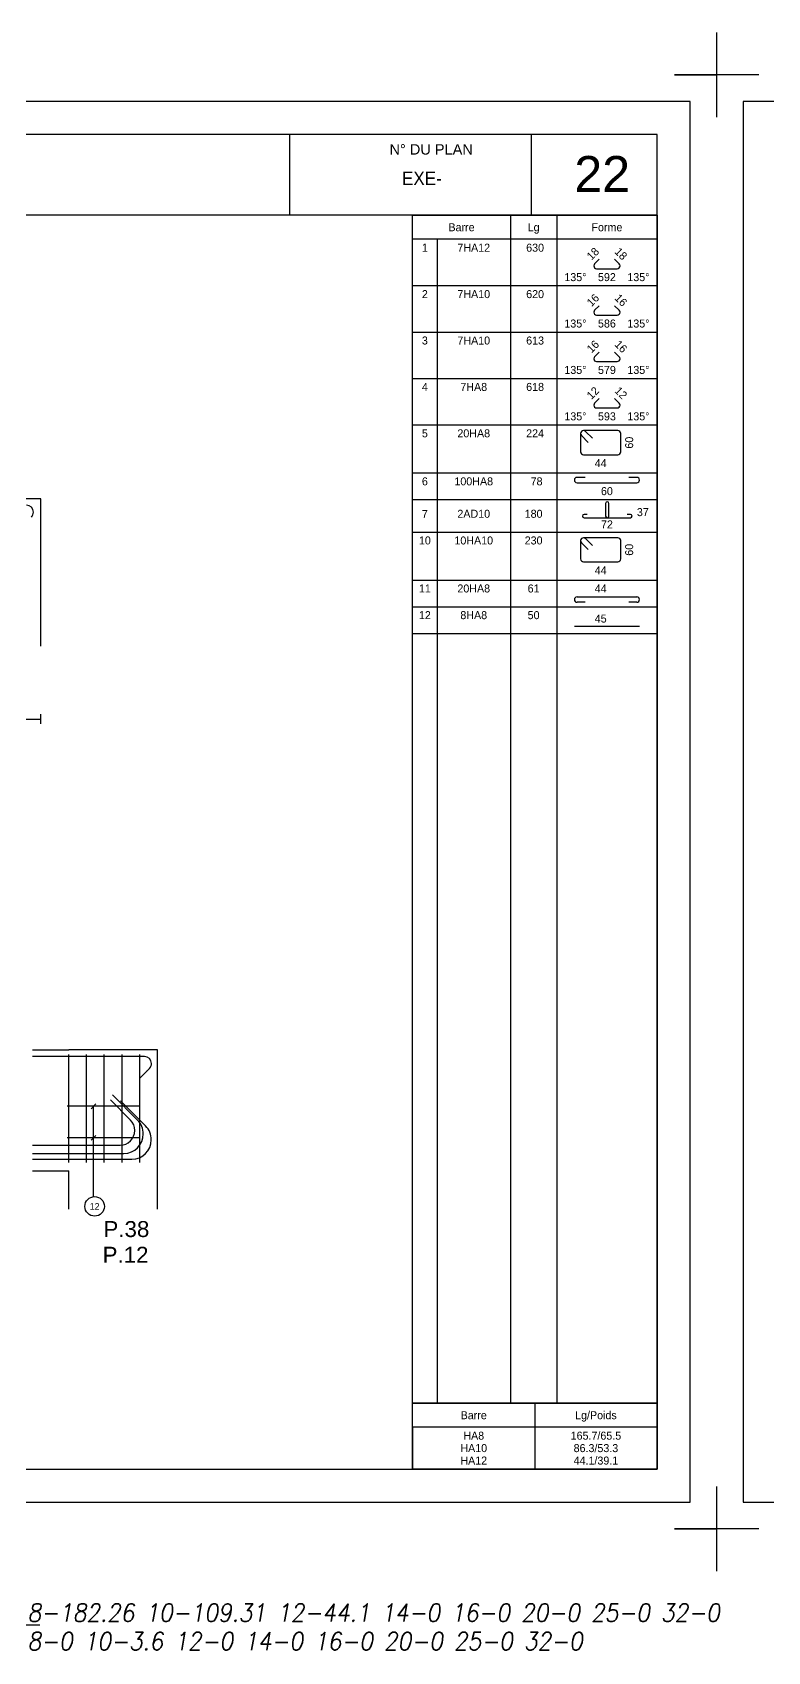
# Model space of a CAD drawing. Extents: x -12912 to 27386, y 1818 to 8189.
# Drawn here: x 13194 to 13608, y 3099 to 4009 of the extents above; entities that cross this region are included whole.
import ezdxf
from ezdxf.enums import TextEntityAlignment as Align

# ---------------------------------------------------------------- set-up
doc = ezdxf.new("R2010")
doc.units = 0
doc.header["$MEASUREMENT"] = 0
doc.layers.get('0').update_dxf_attribs({"linetype": 'CONTINUOUS'})
for name, color, linetype in [('1', 7, 'CONTINUOUS'), ('173', 7, 'CONTINUOUS'), ('5', 7, 'CONTINUOUS'), ('6', 7, 'CONTINUOUS'), ('7', 7, 'CONTINUOUS'), ('GO-CARTOUCHE', 7, 'CONTINUOUS'), ('GO-TEXTE', 9, 'CONTINUOUS'), ('STR_TXT', 102, 'CONTINUOUS')]:
    doc.layers.add(name, color=color, linetype=linetype)
doc.styles.add('ARIAL', font='ARIAL.TTF')
doc.styles.add('Tableau', font='romans.shx', dxfattribs={"width": 0.9, "oblique": 10})
doc.styles.add('TEXTEBA', font='ARIAL.TTF')

# ---------------------------------------------------------------- blocks, each defined once
blk = doc.blocks.new('Smallsp')
at = {"layer": 'STR_TXT', "linetype": 'Continuous'}
for points in [[(0, 15), (0, -15)], [(-30, 0), (40, 0)]]:
    blk.add_lwpolyline(points, dxfattribs=at)
at = {"layer": 'STR_TXT', "linetype": 'Continuous', "style": 'Tableau', "oblique": 10, "width": 0.9}
for s, p in [('HA', (-23.6, 1.89)), ('AD', (-22.2, -13.94))]:
    blk.add_text(s, height=10, dxfattribs=at).set_placement(p)
for tag, p in [('SPAD', (1.4, 1.89)), ('SPHA', (1.4, -14.11))]:
    blk.add_attdef(tag, p, '', height=10, dxfattribs=at)

msp = doc.modelspace()

# ---------------------------------------------------------------- linework, layer by layer
for p, q in [((13578.915, 4009.311), (13578.915, 3985.504)), ((13578.915, 4009.311), (13578.915, 3985.504)), ((13555.108, 3985.504), (13578.915, 3985.504)), ((13578.915, 3985.504), (13555.108, 3985.504)), ((13555.108, 3985.504), (13578.915, 3985.504)), ((13578.915, 3985.504), (13555.108, 3985.504)), ((13555.108, 3985.504), (13578.915, 3985.504)), ((13555.108, 3985.504), (13578.915, 3985.504)), ((13578.915, 3985.504), (13555.108, 3985.504)), ((13555.108, 3985.504), (13578.915, 3985.504)), ((13578.915, 3985.504), (13555.108, 3985.504)), ((13555.108, 3985.504), (13578.915, 3985.504)), ((13555.108, 3985.504), (13578.915, 3985.504)), ((13578.915, 3985.504), (13555.108, 3985.504)), ((13555.108, 3985.504), (13578.915, 3985.504)), ((13578.915, 3985.504), (13555.108, 3985.504)), ((13555.108, 3985.504), (13578.915, 3985.504)), ((13555.108, 3985.504), (13578.915, 3985.504)), ((13578.915, 3985.504), (13555.108, 3985.504)), ((13555.108, 3985.504), (13578.915, 3985.504)), ((13578.915, 3985.504), (13555.108, 3985.504)), ((13555.108, 3985.504), (13578.915, 3985.504)), ((13555.108, 3985.504), (13578.915, 3985.504)), ((13578.915, 3985.504), (13555.108, 3985.504)), ((13555.108, 3985.504), (13578.915, 3985.504)), ((13578.915, 3985.504), (13555.108, 3985.504)), ((13555.108, 3985.504), (13578.915, 3985.504)), ((13555.108, 3985.504), (13578.915, 3985.504)), ((13578.915, 3985.504), (13555.108, 3985.504)), ((13555.108, 3985.504), (13578.915, 3985.504)), ((13578.915, 3985.504), (13555.108, 3985.504)), ((13555.108, 3985.504), (13578.915, 3985.504)), ((13555.108, 3985.504), (13578.915, 3985.504)), ((13555.108, 3985.504), (13578.915, 3985.504)), ((13578.915, 3985.504), (13578.915, 3961.697)), ((13578.915, 3985.504), (13578.915, 3961.697)), ((13578.915, 3985.504), (13578.915, 3961.697)), ((13578.915, 3985.504), (13578.915, 3961.697)), ((13578.915, 3985.504), (13578.915, 3961.697)), ((13602.723, 3985.504), (13578.915, 3985.504)), ((13602.723, 3985.504), (13578.915, 3985.504)), ((13578.915, 3985.504), (13578.915, 3961.697)), ((13578.915, 3191.811), (13578.915, 3168.004)), ((13578.915, 3191.811), (13578.915, 3168.004)), ((13555.108, 3168.004), (13578.915, 3168.004)), ((13578.915, 3168.004), (13555.108, 3168.004)), ((13555.108, 3168.004), (13578.915, 3168.004)), ((13578.915, 3168.004), (13555.108, 3168.004)), ((13555.108, 3168.004), (13578.915, 3168.004)), ((13555.108, 3168.004), (13578.915, 3168.004)), ((13578.915, 3168.004), (13555.108, 3168.004)), ((13555.108, 3168.004), (13578.915, 3168.004)), ((13578.915, 3168.004), (13555.108, 3168.004)), ((13555.108, 3168.004), (13578.915, 3168.004)), ((13555.108, 3168.004), (13578.915, 3168.004)), ((13578.915, 3168.004), (13555.108, 3168.004)), ((13555.108, 3168.004), (13578.915, 3168.004)), ((13578.915, 3168.004), (13555.108, 3168.004)), ((13555.108, 3168.004), (13578.915, 3168.004)), ((13555.108, 3168.004), (13578.915, 3168.004)), ((13578.915, 3168.004), (13555.108, 3168.004)), ((13555.108, 3168.004), (13578.915, 3168.004)), ((13578.915, 3168.004), (13555.108, 3168.004)), ((13555.108, 3168.004), (13578.915, 3168.004)), ((13555.108, 3168.004), (13578.915, 3168.004)), ((13578.915, 3168.004), (13555.108, 3168.004)), ((13555.108, 3168.004), (13578.915, 3168.004)), ((13578.915, 3168.004), (13555.108, 3168.004)), ((13555.108, 3168.004), (13578.915, 3168.004)), ((13555.108, 3168.004), (13578.915, 3168.004)), ((13578.915, 3168.004), (13555.108, 3168.004)), ((13555.108, 3168.004), (13578.915, 3168.004)), ((13578.915, 3168.004), (13555.108, 3168.004)), ((13555.108, 3168.004), (13578.915, 3168.004)), ((13555.108, 3168.004), (13578.915, 3168.004)), ((13555.108, 3168.004), (13578.915, 3168.004)), ((13578.915, 3168.004), (13578.915, 3144.197)), ((13578.915, 3168.004), (13578.915, 3144.197)), ((13578.915, 3168.004), (13578.915, 3144.197)), ((13578.915, 3168.004), (13578.915, 3144.197)), ((13578.915, 3168.004), (13578.915, 3144.197)), ((13602.723, 3168.004), (13578.915, 3168.004)), ((13602.723, 3168.004), (13578.915, 3168.004)), ((13578.915, 3168.004), (13578.915, 3144.197))]:
    msp.add_line(p, q)
at = {"layer": '1', "color": 1}
for points in [[(13249.093, 3397.766), (13237.78, 3409.08)], [(13253.103, 3397.725), (13238.96, 3411.867)], [(13257.603, 3394.475), (13243.46, 3408.617)], [(13251.524, 3391.897), (13251.524, 3391.897)], [(13256.324, 3389.947), (13256.324, 3389.947)], [(13193.965, 3383.597), (13243.224, 3383.597)], [(13193.965, 3378.947), (13245.324, 3378.947)], [(13260.824, 3386.697), (13260.824, 3386.697)], [(13193.965, 3375.697), (13249.824, 3375.697)]]:
    msp.add_lwpolyline(points, dxfattribs=at)
for centre, radius, start, end in [((13243.224, 3391.897), 8.3, 0, 45), ((13245.324, 3389.947), 11, 0, 45), ((13243.224, 3391.897), 8.3, 270, 0), ((13245.324, 3389.947), 11, 270, 0), ((13249.824, 3386.697), 11, 0, 45), ((13249.824, 3386.697), 11, 270, 0)]:
    msp.add_arc(centre, radius, start, end, dxfattribs=at)
at = {"layer": '173', "color": 173}
for p, q in [((13253.769, 3405.486), (13213.549, 3405.486)), ((13253.769, 3387.796), (13213.549, 3387.796))]:
    msp.add_line(p, q, dxfattribs=at)
for points in [[(13407.857, 3906.498), (13545.357, 3906.498), (13545.357, 3238.562), (13407.857, 3238.562), (13407.857, 3906.498)], [(13407.857, 3238.562), (13545.357, 3238.562), (13545.357, 3201.562), (13407.857, 3201.562), (13407.857, 3238.562)]]:
    msp.add_lwpolyline(points, close=True, dxfattribs=at)
for points in [[(13462.857, 3906.498), (13462.857, 3238.562)], [(13488.982, 3906.498), (13488.982, 3238.562)], [(13545.357, 3892.998), (13407.857, 3892.998)], [(13421.607, 3892.998), (13421.607, 3238.562)], [(13512.86, 3881.739), (13510.253, 3879.132)], [(13524.086, 3879.132), (13521.478, 3881.739)], [(13509.794, 3878.025), (13509.794, 3878.025)], [(13511.36, 3876.459), (13522.979, 3876.459)], [(13524.544, 3878.025), (13524.544, 3878.025)], [(13407.857, 3866.906), (13545.357, 3866.906)], [(13509.794, 3851.932), (13509.794, 3851.932)], [(13512.86, 3855.647), (13510.253, 3853.039)], [(13524.086, 3853.039), (13521.478, 3855.647)], [(13524.544, 3851.932), (13524.544, 3851.932)], [(13511.36, 3850.367), (13522.979, 3850.367)], [(13407.857, 3840.814), (13545.357, 3840.814)], [(13509.794, 3825.84), (13509.794, 3825.84)], [(13512.86, 3829.554), (13510.253, 3826.947)], [(13511.36, 3824.274), (13522.979, 3824.274)], [(13524.086, 3826.947), (13521.478, 3829.554)], [(13524.544, 3825.84), (13524.544, 3825.84)], [(13407.857, 3814.721), (13545.357, 3814.721)], [(13509.794, 3799.748), (13509.794, 3799.748)], [(13512.86, 3803.462), (13510.253, 3800.855)], [(13511.36, 3798.182), (13522.979, 3798.182)], [(13524.086, 3800.855), (13521.478, 3803.462)], [(13524.544, 3799.748), (13524.544, 3799.748)], [(13407.857, 3788.629), (13545.357, 3788.629)], [(13502.394, 3783.759), (13502.394, 3773.499)], [(13502.394, 3783.759), (13502.394, 3783.759)], [(13502.869, 3782.614), (13506.687, 3778.795)], [(13504.014, 3785.379), (13504.014, 3785.379)], [(13523.324, 3785.379), (13504.014, 3785.379)], [(13508.978, 3781.086), (13505.16, 3784.905)], [(13524.944, 3773.499), (13524.944, 3783.759)], [(13504.014, 3771.879), (13523.324, 3771.879)], [(13407.857, 3761.629), (13545.357, 3761.629)], [(13498.847, 3757.629), (13498.847, 3757.629)], [(13504.847, 3759.129), (13500.347, 3759.129)], [(13500.347, 3756.129), (13533.991, 3756.129)], [(13533.991, 3759.129), (13529.491, 3759.129)], [(13535.491, 3757.629), (13535.491, 3757.629)], [(13407.857, 3746.629), (13545.357, 3746.629)], [(13516.409, 3744.457), (13516.409, 3737.318)], [(13518.282, 3737.318), (13518.282, 3744.457)], [(13194.502, 3739.527), (13194.502, 3739.527)], [(13503.346, 3737.318), (13503.346, 3737.318)], [(13506.054, 3738.254), (13504.282, 3738.254)], [(13504.282, 3736.381), (13517.346, 3736.381)], [(13517.346, 3736.381), (13530.409, 3736.381)], [(13530.409, 3738.254), (13528.637, 3738.254)], [(13531.345, 3737.318), (13531.345, 3737.318)], [(13407.857, 3728.399), (13545.357, 3728.399)], [(13407.857, 3728.399), (13545.357, 3728.399)], [(13407.857, 3728.399), (13545.357, 3728.399)], [(13407.857, 3728.399), (13545.357, 3728.399)], [(13504.014, 3725.149), (13504.014, 3725.149)], [(13523.324, 3725.149), (13504.014, 3725.149)], [(13508.978, 3720.856), (13505.16, 3724.675)], [(13502.394, 3723.529), (13502.394, 3713.269)], [(13502.394, 3723.529), (13502.394, 3723.529)], [(13502.869, 3722.384), (13506.687, 3718.565)], [(13524.944, 3713.269), (13524.944, 3723.529)], [(13504.014, 3711.649), (13523.324, 3711.649)], [(13407.857, 3701.399), (13545.357, 3701.399)], [(13407.857, 3701.399), (13545.357, 3701.399)], [(13407.857, 3701.399), (13545.357, 3701.399)], [(13407.857, 3701.399), (13545.357, 3701.399)], [(13407.857, 3701.399), (13545.357, 3701.399)], [(13407.857, 3701.399), (13545.357, 3701.399)], [(13407.857, 3701.399), (13545.357, 3701.399)], [(13407.857, 3701.399), (13545.357, 3701.399)], [(13407.857, 3701.399), (13545.357, 3701.399)], [(13407.857, 3701.399), (13545.357, 3701.399)], [(13498.847, 3690.399), (13498.847, 3690.399)], [(13500.347, 3691.899), (13533.991, 3691.899)], [(13504.847, 3688.899), (13500.347, 3688.899)], [(13533.991, 3688.899), (13529.491, 3688.899)], [(13535.491, 3690.399), (13535.491, 3690.399)], [(13407.857, 3686.399), (13545.357, 3686.399)], [(13407.857, 3671.399), (13545.357, 3671.399)], [(13407.857, 3671.399), (13545.357, 3671.399)], [(13498.847, 3675.399), (13535.491, 3675.399)], [(13257.024, 3433.497), (13193.965, 3433.497)], [(13214.324, 3373.897), (13214.324, 3434.697)], [(13224.324, 3373.897), (13224.324, 3434.697)], [(13234.324, 3373.897), (13234.324, 3434.697)], [(13244.324, 3373.897), (13244.324, 3434.697)], [(13254.324, 3373.897), (13254.324, 3434.697)], [(13254.125, 3421.183), (13259.782, 3426.839)], [(13260.924, 3429.597), (13260.924, 3429.597)], [(13476.607, 3238.562), (13476.607, 3201.562)], [(13545.357, 3225.062), (13407.857, 3225.062)], [(13407.857, 3225.062), (13407.857, 3201.562)]]:
    msp.add_lwpolyline(points, dxfattribs=at)
for centre, radius, start, end in [((13511.36, 3878.025), 1.566, 135, 180), ((13522.979, 3878.025), 1.566, 0, 45), ((13511.36, 3878.025), 1.566, 180, 270), ((13522.979, 3878.025), 1.566, 270, 0), ((13511.36, 3851.932), 1.566, 135, 180), ((13511.36, 3851.932), 1.566, 180, 270), ((13522.979, 3851.932), 1.566, 270, 0), ((13522.979, 3851.932), 1.566, 0, 45), ((13511.36, 3825.84), 1.566, 135, 180), ((13511.36, 3825.84), 1.566, 180, 270), ((13522.979, 3825.84), 1.566, 270, 0), ((13522.979, 3825.84), 1.566, 0, 45), ((13511.36, 3799.748), 1.566, 135, 180), ((13511.36, 3799.748), 1.566, 180, 270), ((13522.979, 3799.748), 1.566, 270, 0), ((13522.979, 3799.748), 1.566, 0, 45), ((13504.014, 3783.759), 1.62, 90, 180), ((13504.014, 3783.759), 1.62, 180, 225), ((13504.014, 3783.759), 1.62, 45, 90), ((13523.324, 3783.759), 1.62, 0, 90), ((13504.014, 3773.499), 1.62, 180, 270), ((13523.324, 3773.499), 1.62, 270, 0), ((13500.347, 3757.629), 1.5, 90, 180), ((13500.347, 3757.629), 1.5, 180, 270), ((13533.991, 3757.629), 1.5, 0, 90), ((13533.991, 3757.629), 1.5, 270, 0), ((13190.602, 3739.527), 3.9, 0, 90), ((13517.346, 3744.457), 0.937, 90, 180), ((13517.346, 3744.457), 0.937, 0, 90), ((13190.602, 3739.527), 3.9, 315, 0), ((13504.282, 3737.318), 0.937, 90, 180), ((13504.282, 3737.318), 0.937, 180, 270), ((13517.346, 3737.318), 0.937, 180, 270), ((13517.346, 3737.318), 0.937, 270, 0), ((13530.409, 3737.318), 0.937, 0, 90), ((13530.409, 3737.318), 0.937, 270, 0), ((13504.014, 3723.529), 1.62, 90, 180), ((13504.014, 3723.529), 1.62, 45, 90), ((13523.324, 3723.529), 1.62, 0, 90), ((13504.014, 3723.529), 1.62, 180, 225), ((13504.014, 3713.269), 1.62, 180, 270), ((13523.324, 3713.269), 1.62, 270, 0), ((13500.347, 3690.399), 1.5, 90, 180), ((13500.347, 3690.399), 1.5, 180, 270), ((13533.991, 3690.399), 1.5, 0, 90), ((13533.991, 3690.399), 1.5, 270, 0), ((13257.024, 3429.597), 3.9, 0, 90), ((13257.024, 3429.597), 3.9, 315, 0)]:
    msp.add_arc(centre, radius, start, end, dxfattribs=at)
at = {"layer": '5', "color": 5}
for points in [[(13198.602, 3620.46), (13198.602, 3625.96)], [(13148.602, 3623.21), (13198.602, 3623.21)], [(13258.024, 3425.847), (13258.024, 3425.847)]]:
    msp.add_lwpolyline(points, dxfattribs=at)
at = {"layer": '6', "color": 6}
for points in [[(13229.652, 3406.797), (13227.001, 3404.145)], [(13228.327, 3354.689), (13228.327, 3405.486)], [(13229.652, 3389.122), (13227.001, 3386.471)]]:
    msp.add_lwpolyline(points, dxfattribs=at)
msp.add_circle((13228.934, 3349.223), 5.5, dxfattribs=at)
at = {"layer": '7', "color": 7}
for points in [[(13198.602, 3747.127), (13148.602, 3747.127)], [(13198.602, 3747.127), (13173.602, 3747.127)], [(13198.602, 3664.127), (13198.602, 3747.127)], [(13198.602, 3664.127), (13198.602, 3679.127)], [(13193.965, 3437.197), (13214.324, 3437.197)], [(13264.324, 3437.197), (13214.324, 3437.197)], [(13264.324, 3437.197), (13239.324, 3437.197)], [(13264.324, 3347.613), (13264.324, 3437.197)], [(13193.965, 3369.197), (13214.324, 3369.197)], [(13214.324, 3347.613), (13214.324, 3369.197)], [(13264.324, 3347.613), (13264.324, 3369.197)]]:
    msp.add_lwpolyline(points, dxfattribs=at)
at = {"layer": 'GO-CARTOUCHE', "linetype": 'Continuous'}
for points in [[(13563.915, 3183.004), (13563.915, 3970.504), (12450.279, 3970.504), (12450.279, 3183.004)], [(14707.552, 3183.004), (14707.552, 3970.504), (13593.915, 3970.504), (13593.915, 3183.004)], [(13545.357, 3201.562), (13545.357, 3951.945), (12468.838, 3951.945), (12468.838, 3201.562)]]:
    msp.add_lwpolyline(points, close=True, dxfattribs=at)
at = {"layer": 'GO-TEXTE', "color": 7}
for points in [[(13338.553, 3951.945), (13338.553, 3906.498)], [(13474.613, 3951.945), (13474.613, 3906.498)], [(13545.357, 3906.498), (12468.838, 3906.498)]]:
    msp.add_lwpolyline(points, dxfattribs=at)

# ---------------------------------------------------------------- block references
at = {"layer": 'STR_TXT', "linetype": 'Continuous'}
msp.add_blockref('Smallsp', (13158.106, 3113.895), dxfattribs=at).add_auto_attribs({'SPHA': '6-0 8-0 10-3.6 12-0 14-0 16-0 20-0 25-0 32-0 ', 'SPAD': '6-0 8-182.26 10-109.31 12-44.1 14-0 16-0 20-0 25-0 32-0 '})

# ---------------------------------------------------------------- texts
at = {"style": 'ARIAL'}
for s, p in [('P.38', (13233.889, 3340.971)), ('P.12', (13233.402, 3326.518))]:
    msp.add_text(s, height=8.9847, dxfattribs=at).set_placement(p, align=Align.TOP_LEFT)
at = {"layer": '173', "color": 173}
for s, p in [('Barre', (13435.357, 3899.748)), ('Lg', (13475.919, 3899.748)), ('Forme', (13517.169, 3899.748)), ('Barre', (13442.232, 3231.812)), ('Lg/Poids', (13510.982, 3231.812))]:
    msp.add_text(s, height=4.5, dxfattribs=at).set_placement(p, align=Align.MIDDLE_CENTER)
for s, p in [('1', (13414.732, 3890.498)), ('7HA12', (13442.232, 3890.498)), (' 630', (13475.919, 3890.498)), ('592', (13517.169, 3873.959)), ('2', (13414.732, 3864.406)), ('7HA10', (13442.232, 3864.406)), (' 620', (13475.919, 3864.406)), ('586', (13517.169, 3847.867)), ('3', (13414.732, 3838.314)), ('7HA10', (13442.232, 3838.314)), (' 613', (13475.919, 3838.314)), ('579', (13517.169, 3821.774)), ('4', (13414.732, 3812.221)), ('7HA8', (13442.232, 3812.221)), (' 618', (13475.919, 3812.221)), ('593', (13517.169, 3795.682)), ('5', (13414.732, 3786.129)), ('20HA8', (13442.232, 3786.129)), (' 224', (13475.919, 3786.129)), ('44', (13513.669, 3769.379)), ('6', (13414.732, 3759.129)), ('100HA8', (13442.232, 3759.129)), ('  78', (13475.919, 3759.129)), ('60', (13517.169, 3753.629)), ('37', (13537.377, 3741.837)), ('7', (13414.732, 3740.79)), ('2AD10', (13442.232, 3740.899)), ('180', (13475.919, 3740.899)), ('72', (13517.169, 3734.922)), ('10', (13414.732, 3725.899)), ('10HA10', (13442.232, 3725.899)), ('230', (13475.919, 3725.899)), ('44', (13513.669, 3709.149)), ('11', (13414.732, 3698.899)), ('20HA8', (13442.232, 3698.899)), ('61', (13475.919, 3698.899)), ('44', (13513.669, 3698.899)), ('12', (13414.732, 3683.899)), ('8HA8', (13442.232, 3683.899)), ('50', (13475.919, 3683.899)), ('45', (13513.669, 3681.986)), ('HA10', (13442.232, 3215.562)), ('HA8', (13442.232, 3222.562)), ('165.7/65.5', (13510.982, 3222.562)), ('86.3/53.3', (13510.982, 3215.562)), ('HA12', (13442.232, 3208.562)), ('44.1/39.1', (13510.982, 3208.562))]:
    msp.add_text(s, height=4.5, dxfattribs=at).set_placement(p, align=Align.TOP_CENTER)
for s, p in [('18', (13508.485, 3880.899)), ('16', (13508.485, 3854.807)), ('16', (13508.485, 3828.715)), ('12', (13508.485, 3802.622))]:
    msp.add_text(s, height=4.5, rotation=45, dxfattribs=at).set_placement(p)
for s, p in [('18', (13525.853, 3880.899)), ('16', (13525.853, 3854.807)), ('16', (13525.853, 3828.715)), ('12', (13525.853, 3802.622))]:
    msp.add_text(s, height=4.5, rotation=315, dxfattribs=at).set_placement(p, align=Align.RIGHT)
for p in [(13505.669, 3873.959), (13505.669, 3847.867), (13505.669, 3821.774), (13505.669, 3795.682)]:
    msp.add_text('135°', height=4.5, dxfattribs=at).set_placement(p, align=Align.TOP_RIGHT)
for p in [(13528.669, 3873.959), (13528.669, 3847.867), (13528.669, 3821.774), (13528.669, 3795.682)]:
    msp.add_text('135°', height=4.5, dxfattribs=at).set_placement(p, align=Align.TOP_LEFT)
for p in [(13527.444, 3778.629), (13527.444, 3718.399)]:
    msp.add_text('60', height=4.5, rotation=90, dxfattribs=at).set_placement(p, align=Align.TOP_CENTER)
at = {"layer": '6', "color": 6}
msp.add_text('12', height=3.75, dxfattribs=at).set_placement((13228.934, 3349.223), align=Align.MIDDLE_CENTER)
at = {"layer": 'GO-CARTOUCHE', "color": 2, "style": 'TEXTEBA'}
msp.add_text('22', height=20.1986, dxfattribs=at).set_placement((13498.832, 3919.597))
at = {"layer": 'GO-CARTOUCHE', "color": 2, "style": 'TEXTEBA', "width": 0.9}
msp.add_text('EXE-', height=7.6364, dxfattribs=at).set_placement((13413.056, 3923.43), align=Align.CENTER)
at = {"layer": 'GO-TEXTE', "style": 'TEXTEBA'}
msp.add_text('N° DU PLAN', height=5.8564, dxfattribs=at).set_placement((13418.28, 3940.602), align=Align.CENTER)

doc.saveas('drawing.dxf')
